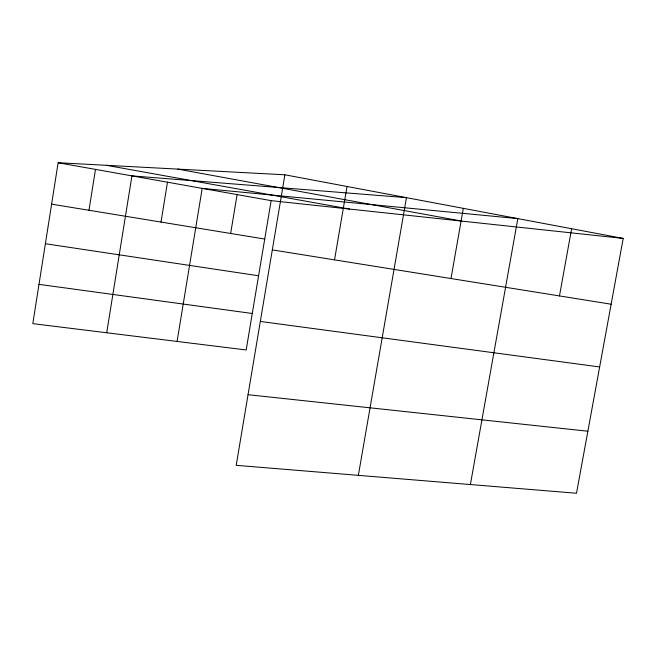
<?xml version="1.0" encoding="UTF-8"?>
<svg xmlns="http://www.w3.org/2000/svg" width="656" height="656" viewBox="0 0 656 656"><rect width="100%" height="100%" fill="white"/><g stroke="black" fill="none" stroke-linecap="round" stroke-linejoin="round"><path stroke-width="0.98" d="M284.901 174.799L58.13 162.745L32.8 323.646L246.18 349.96L271.149 200.646L623.2 238.423L576.501 493.255L236.201 465.325L284.901 174.799L623.2 238.423M88.978 210.281L95.489 169.396M106.707 332.764L131.93 175.882L406.458 197.661L358.356 475.354M161.015 222.072L167.485 182.204M177.087 341.44L202.196 188.379L517.822 218.604L470.385 484.546M230.65 233.479L237.095 194.586M334.527 259.866L347.04 186.484M450.992 278.538L463.333 208.354M559.47 295.93L571.622 228.723M248.042 394.699L587.866 431.222M260.325 321.448L599.65 366.95M38.983 284.36L252.281 313.486M45.379 243.729L258.587 275.774M272.314 249.895L611.146 304.212M51.611 204.155L264.729 239.055M58.13 162.745L271.149 200.646M106.485 165.32L349.599 209.059M177.792 169.109L461.857 221.113"/></g></svg>
